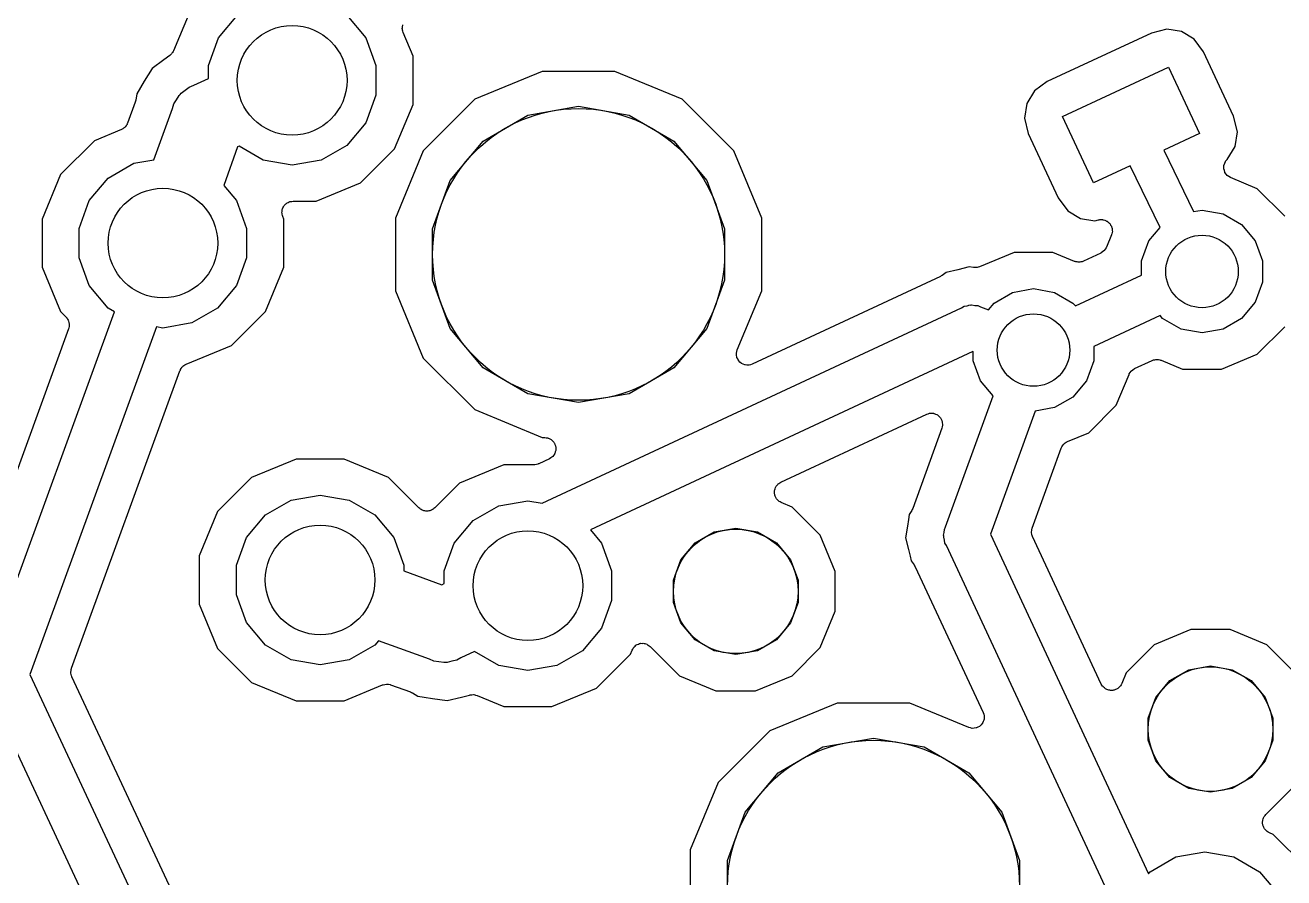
# Model space of a CAD drawing. Extents: x 24 to 196, y -189 to -31.
# Drawn here: x 73.74 to 90.94, y -161.58 to -149.93 of the extents above; entities that cross this region are included whole.
import ezdxf

# ---------------------------------------------------------------- set-up
doc = ezdxf.new("R2010")
doc.units = 0
doc.header["$MEASUREMENT"] = 0
doc.layers.add('BLACK', color=7, linetype='CONTINUOUS')

msp = doc.modelspace()

# ---------------------------------------------------------------- linework, layer by layer
at = {"layer": 'BLACK', "linetype": 'CONTINUOUS'}
for p, q in [((75.991, -149.751), (75.7715, -150.281)), ((76.3855, -150.106), (76.6446, -149.797)), ((78.1367, -149.797), (78.3958, -150.106)), ((78.895, -149.979), (78.8972, -149.963)), ((78.8972, -149.989), (78.895, -149.979)), ((78.8972, -149.946), (78.9006, -149.937)), ((78.8972, -149.963), (78.8972, -149.946)), ((78.8972, -149.999), (78.8972, -149.989)), ((78.9029, -150.015), (78.8972, -149.999)), ((78.9006, -149.937), (78.9019, -149.927)), ((78.9064, -150.031), (78.9029, -150.015)), ((79.0417, -150.357), (78.9064, -150.031)), ((89.1281, -150.039), (87.7052, -150.702)), ((89.3393, -149.987), (89.1281, -150.039)), ((89.539, -150.018), (89.3393, -149.987)), ((89.7118, -150.123), (89.539, -150.018)), ((76.2477, -150.484), (76.3855, -150.106)), ((78.3958, -150.106), (78.5337, -150.484)), ((89.8403, -150.298), (89.7118, -150.123)), ((75.6386, -150.406), (75.4764, -150.525)), ((75.6387, -150.406), (75.6386, -150.406)), ((75.721, -150.345), (75.6387, -150.406)), ((75.6387, -150.406), (75.6387, -150.406)), ((75.7313, -150.334), (75.721, -150.345)), ((75.7431, -150.325), (75.7313, -150.334)), ((75.7494, -150.315), (75.7431, -150.325)), ((75.7575, -150.307), (75.7494, -150.315)), ((75.7635, -150.293), (75.7575, -150.307)), ((75.7715, -150.281), (75.7635, -150.293)), ((79.0417, -151.014), (79.0417, -150.357)), ((90.2503, -151.177), (89.8403, -150.298)), ((75.4764, -150.525), (75.371, -150.699)), ((76.2477, -150.66), (76.2477, -150.484)), ((78.5337, -150.484), (78.5337, -150.887)), ((80.8052, -150.564), (79.8856, -150.944)), ((81.8005, -150.564), (80.8052, -150.564)), ((82.7201, -150.944), (81.8005, -150.564)), ((87.9118, -151.181), (89.3619, -150.504)), ((89.3619, -150.504), (89.7845, -151.411)), ((75.371, -150.699), (75.267, -150.87)), ((75.371, -150.699), (75.371, -150.699)), ((75.371, -150.699), (75.371, -150.699)), ((75.9308, -150.821), (75.9823, -150.777)), ((75.9823, -150.777), (76.0457, -150.754)), ((76.0457, -150.754), (76.2477, -150.66)), ((87.7052, -150.702), (87.5299, -150.831)), ((75.267, -150.87), (75.2538, -150.956)), ((75.8116, -150.951), (75.8452, -150.893)), ((75.8452, -150.893), (75.8626, -150.878)), ((75.8626, -150.878), (75.8757, -150.859)), ((75.8757, -150.859), (75.9308, -150.821)), ((78.5337, -150.887), (78.3958, -151.266)), ((79.8856, -150.944), (79.1819, -151.648)), ((83.4239, -151.648), (82.7201, -150.944)), ((87.5299, -150.831), (87.4251, -151.003)), ((75.2464, -150.985), (75.1433, -151.269)), ((75.249, -150.971), (75.2464, -150.985)), ((75.2538, -150.956), (75.249, -150.971)), ((75.5015, -151.772), (75.7556, -151.071)), ((75.7556, -151.071), (75.773, -151.006)), ((75.773, -151.006), (75.8116, -150.951)), ((78.7903, -151.621), (79.0417, -151.014)), ((80.6104, -151.163), (81.3029, -151.041)), ((81.3029, -151.041), (81.9953, -151.163)), ((87.4251, -151.003), (87.3943, -151.203)), ((75.1352, -151.288), (75.1252, -151.301)), ((75.1383, -151.278), (75.1352, -151.288)), ((75.1433, -151.269), (75.1383, -151.278)), ((78.3958, -151.266), (78.1367, -151.575)), ((80.0014, -151.515), (80.6104, -151.163)), ((81.9953, -151.163), (82.6043, -151.515)), ((87.3943, -151.203), (87.446, -151.414)), ((88.3344, -152.087), (87.9118, -151.181)), ((90.3019, -151.388), (90.2503, -151.177)), ((75.0584, -151.358), (74.6902, -151.511)), ((75.0669, -151.353), (75.0584, -151.358)), ((75.0764, -151.349), (75.0669, -151.353)), ((75.0891, -151.339), (75.0764, -151.349)), ((75.103, -151.33), (75.0891, -151.339)), ((75.1092, -151.322), (75.103, -151.33)), ((75.1169, -151.315), (75.1092, -151.322)), ((75.1252, -151.301), (75.1169, -151.315)), ((87.446, -151.414), (87.8559, -152.293)), ((89.7845, -151.411), (89.2965, -151.638)), ((90.2712, -151.588), (90.3019, -151.388)), ((74.6902, -151.511), (74.2257, -151.975)), ((76.6463, -151.595), (76.4554, -152.121)), ((76.6647, -151.587), (76.6463, -151.595)), ((76.9937, -151.777), (76.6647, -151.587)), ((78.1367, -151.575), (77.7876, -151.777)), ((78.3259, -152.086), (78.7903, -151.621)), ((79.5495, -152.053), (80.0014, -151.515)), ((82.6043, -151.515), (83.0563, -152.053)), ((90.161, -151.77), (90.2712, -151.588)), ((75.2284, -151.82), (75.5015, -151.772)), ((77.3907, -151.847), (76.9937, -151.777)), ((77.7876, -151.777), (77.3907, -151.847)), ((79.1819, -151.648), (78.801, -152.568)), ((83.8048, -152.568), (83.4239, -151.648)), ((89.2965, -151.638), (89.7047, -152.48)), ((90.1294, -151.817), (90.1389, -151.794)), ((90.1389, -151.794), (90.14, -151.792)), ((90.14, -151.792), (90.1407, -151.791)), ((90.1407, -151.791), (90.1579, -151.773)), ((90.1579, -151.773), (90.161, -151.77)), ((74.2257, -151.975), (73.9744, -152.582)), ((74.8793, -152.021), (75.2284, -151.82)), ((88.8361, -151.853), (88.3344, -152.087)), ((89.2455, -152.697), (88.8361, -151.853)), ((90.1159, -151.892), (90.1175, -151.867)), ((90.1164, -151.894), (90.1159, -151.892)), ((90.1163, -151.895), (90.1164, -151.894)), ((90.1238, -151.919), (90.1163, -151.895)), ((90.1175, -151.867), (90.1186, -151.843)), ((90.1186, -151.843), (90.1193, -151.841)), ((90.1193, -151.841), (90.1194, -151.839)), ((90.1194, -151.839), (90.1294, -151.817)), ((90.1307, -151.943), (90.1238, -151.919)), ((90.1317, -151.944), (90.1307, -151.943)), ((90.1322, -151.946), (90.1317, -151.944)), ((90.1473, -151.966), (90.1322, -151.946)), ((90.162, -151.986), (90.1473, -151.966)), ((74.6202, -152.33), (74.8793, -152.021)), ((76.4554, -152.121), (76.6305, -152.33)), ((77.7191, -152.337), (78.3259, -152.086)), ((79.309, -152.714), (79.5495, -152.053)), ((83.0563, -152.053), (83.2968, -152.714)), ((90.1634, -151.987), (90.162, -151.986)), ((90.1644, -151.988), (90.1634, -151.987)), ((90.1854, -152.001), (90.1644, -151.988)), ((90.206, -152.015), (90.1854, -152.001)), ((90.2077, -152.015), (90.206, -152.015)), ((90.2091, -152.016), (90.2077, -152.015)), ((90.5745, -152.168), (90.2091, -152.016)), ((87.8559, -152.293), (87.9845, -152.469)), ((90.9496, -152.543), (90.5745, -152.168)), ((74.4824, -152.709), (74.6202, -152.33)), ((76.6305, -152.33), (76.7684, -152.709)), ((77.2507, -152.496), (77.2529, -152.479)), ((77.2529, -152.506), (77.2507, -152.496)), ((77.2529, -152.463), (77.2563, -152.453)), ((77.2529, -152.479), (77.2529, -152.463)), ((77.2563, -152.453), (77.2576, -152.443)), ((77.2576, -152.443), (77.2653, -152.429)), ((77.2653, -152.429), (77.271, -152.413)), ((77.271, -152.413), (77.2774, -152.405)), ((77.2774, -152.405), (77.282, -152.397)), ((77.282, -152.397), (77.2943, -152.385)), ((77.2943, -152.385), (77.305, -152.373)), ((77.305, -152.373), (77.3137, -152.368)), ((77.3137, -152.368), (77.3211, -152.361)), ((77.3211, -152.361), (77.3364, -152.354)), ((77.3364, -152.354), (77.3508, -152.346)), ((77.3508, -152.346), (77.3607, -152.344)), ((77.3607, -152.344), (77.37, -152.341)), ((77.37, -152.341), (77.3866, -152.34)), ((77.3866, -152.34), (77.4029, -152.337)), ((77.4029, -152.337), (77.7191, -152.337)), ((87.9845, -152.469), (88.1572, -152.574)), ((89.7047, -152.48), (89.8191, -152.46)), ((89.8191, -152.46), (90.1058, -152.51)), ((73.9744, -152.582), (73.9744, -153.239)), ((77.2529, -152.516), (77.2529, -152.506)), ((77.2585, -152.531), (77.2529, -152.516)), ((77.2621, -152.548), (77.2585, -152.531)), ((77.2764, -152.582), (77.2621, -152.548)), ((77.2764, -153.239), (77.2764, -152.582)), ((78.801, -152.568), (78.801, -153.563)), ((83.8048, -153.563), (83.8048, -152.568)), ((88.1572, -152.574), (88.357, -152.604)), ((88.357, -152.604), (88.4055, -152.592)), ((88.4055, -152.592), (88.4139, -152.592)), ((88.4139, -152.592), (88.4219, -152.589)), ((88.4219, -152.589), (88.4401, -152.59)), ((88.4401, -152.59), (88.4583, -152.589)), ((88.4583, -152.589), (88.4664, -152.591)), ((88.4664, -152.591), (88.4747, -152.592)), ((88.4747, -152.592), (88.4916, -152.599)), ((88.4916, -152.599), (88.5092, -152.604)), ((88.5092, -152.604), (88.5159, -152.609)), ((88.5159, -152.609), (88.5236, -152.612)), ((88.5236, -152.612), (88.5371, -152.624)), ((88.5371, -152.624), (88.5518, -152.635)), ((88.5518, -152.635), (88.5565, -152.642)), ((88.5565, -152.642), (88.5627, -152.648)), ((88.5627, -152.648), (88.5711, -152.664)), ((88.5711, -152.664), (88.5812, -152.679)), ((90.1058, -152.51), (90.3579, -152.656)), ((90.3579, -152.656), (90.545, -152.879)), ((74.4824, -153.112), (74.4824, -152.709)), ((76.7684, -152.709), (76.7684, -153.112)), ((79.309, -153.417), (79.309, -152.714)), ((83.2968, -152.714), (83.2968, -153.417)), ((88.5826, -152.799), (88.5126, -152.968)), ((88.5812, -152.679), (88.5832, -152.687)), ((88.5844, -152.791), (88.5826, -152.799)), ((88.5832, -152.687), (88.5871, -152.695)), ((88.5881, -152.783), (88.5844, -152.791)), ((88.5871, -152.695), (88.5895, -152.713)), ((88.5901, -152.765), (88.5881, -152.783)), ((88.5895, -152.713), (88.5938, -152.731)), ((88.594, -152.747), (88.5901, -152.765)), ((88.5938, -152.731), (88.5929, -152.739)), ((88.5929, -152.739), (88.594, -152.747)), ((89.0932, -152.879), (89.2455, -152.697)), ((88.4842, -153.012), (88.4815, -153.014)), ((88.4966, -152.993), (88.4842, -153.012)), ((88.5099, -152.974), (88.4966, -152.993)), ((88.5108, -152.971), (88.5099, -152.974)), ((88.5126, -152.968), (88.5108, -152.971)), ((88.9936, -153.153), (89.0932, -152.879)), ((90.545, -152.879), (90.6446, -153.153)), ((74.6202, -153.491), (74.4824, -153.112)), ((76.7684, -153.112), (76.6305, -153.491)), ((87.2518, -153.038), (86.7773, -153.235)), ((87.7823, -153.038), (87.2518, -153.038)), ((88.077, -153.16), (87.7823, -153.038)), ((88.0867, -153.162), (88.077, -153.16)), ((88.0958, -153.167), (88.0867, -153.162)), ((88.1124, -153.168), (88.0958, -153.167)), ((88.1287, -153.172), (88.1124, -153.168)), ((88.1386, -153.17), (88.1287, -153.172)), ((88.1485, -153.171), (88.1386, -153.17)), ((88.1646, -153.167), (88.1485, -153.171)), ((88.1812, -153.165), (88.1646, -153.167)), ((88.19, -153.16), (88.1812, -153.165)), ((88.1996, -153.158), (88.19, -153.16)), ((88.4361, -153.048), (88.1996, -153.158)), ((88.4389, -153.046), (88.4361, -153.048)), ((88.4422, -153.045), (88.4389, -153.046)), ((88.4606, -153.03), (88.4422, -153.045)), ((88.4795, -153.017), (88.4606, -153.03)), ((88.4815, -153.014), (88.4795, -153.017)), ((88.9936, -153.348), (88.9936, -153.153)), ((90.6446, -153.153), (90.6446, -153.444)), ((73.9744, -153.239), (74.2257, -153.846)), ((77.025, -153.846), (77.2764, -153.239)), ((86.2711, -153.352), (86.2577, -153.359)), ((86.325, -153.312), (86.2711, -153.352)), ((86.4813, -153.274), (86.325, -153.312)), ((86.4814, -153.274), (86.4813, -153.274)), ((86.4813, -153.274), (86.4813, -153.274)), ((86.6389, -153.236), (86.4814, -153.274)), ((86.6957, -153.244), (86.6389, -153.236)), ((86.7107, -153.244), (86.6957, -153.244)), ((86.7256, -153.246), (86.7107, -153.244)), ((86.737, -153.244), (86.7256, -153.246)), ((86.7487, -153.243), (86.737, -153.244)), ((86.7626, -153.238), (86.7487, -153.243)), ((86.7773, -153.235), (86.7626, -153.238)), ((88.0892, -153.769), (88.9936, -153.348)), ((74.8793, -153.799), (74.6202, -153.491)), ((76.6305, -153.491), (76.3714, -153.799)), ((79.5495, -154.078), (79.309, -153.417)), ((83.2968, -153.417), (83.0563, -154.078)), ((86.2455, -153.367), (83.6761, -154.566)), ((86.2577, -153.359), (86.2455, -153.367)), ((90.6446, -153.444), (90.545, -153.717)), ((78.801, -153.563), (79.1819, -154.483)), ((83.4709, -154.369), (83.8048, -153.563)), ((86.9783, -153.729), (87.2304, -153.584)), ((87.2304, -153.584), (87.5171, -153.533)), ((87.5171, -153.533), (87.8038, -153.584)), ((87.8038, -153.584), (88.0559, -153.729)), ((73.1953, -158.702), (74.9629, -153.848)), ((74.2257, -153.846), (74.3017, -153.922)), ((74.9629, -153.848), (74.8793, -153.799)), ((76.3714, -153.799), (76.0223, -154.001)), ((76.5606, -154.31), (77.025, -153.846)), ((80.8049, -156.466), (86.5341, -153.793)), ((86.5341, -153.793), (86.5692, -153.773)), ((86.5692, -153.773), (86.609, -153.766)), ((86.609, -153.766), (86.6479, -153.755)), ((86.6479, -153.755), (86.6616, -153.757)), ((86.6616, -153.757), (86.6751, -153.754)), ((86.6751, -153.754), (86.7148, -153.761)), ((86.7148, -153.761), (86.755, -153.765)), ((86.755, -153.765), (86.7918, -153.782)), ((86.7918, -153.782), (86.9009, -153.822)), ((86.9009, -153.822), (86.9783, -153.729)), ((88.0559, -153.729), (88.0892, -153.769)), ((90.545, -153.717), (90.3579, -153.94)), ((74.3017, -153.922), (74.3055, -153.927)), ((74.3055, -153.927), (74.3107, -153.931)), ((74.3107, -153.931), (74.3206, -153.949)), ((74.3206, -153.949), (74.332, -153.965)), ((74.332, -153.965), (74.3338, -153.971)), ((74.3338, -153.971), (74.3371, -153.977)), ((74.3371, -153.977), (74.3406, -153.997)), ((74.3406, -153.997), (74.3457, -154.016)), ((74.3463, -154.029), (74.3428, -154.049)), ((74.3457, -154.016), (74.3451, -154.023)), ((74.3451, -154.023), (74.3463, -154.029)), ((76.0223, -154.001), (75.6254, -154.071)), ((89.2484, -153.902), (88.3426, -154.324)), ((89.2803, -153.94), (89.2484, -153.902)), ((89.5324, -154.086), (89.2803, -153.94)), ((90.3579, -153.94), (90.1058, -154.086)), ((74.3371, -154.081), (72.8154, -158.26)), ((75.536, -154.055), (73.8067, -158.804)), ((74.3383, -154.075), (74.3371, -154.081)), ((74.3411, -154.069), (74.3383, -154.075)), ((74.3428, -154.049), (74.3411, -154.069)), ((75.6254, -154.071), (75.536, -154.055)), ((80.0014, -154.616), (79.5495, -154.078)), ((83.0563, -154.078), (82.6043, -154.616)), ((89.8191, -154.136), (89.5324, -154.086)), ((90.1058, -154.086), (89.8191, -154.136)), ((90.5745, -154.429), (90.9496, -154.054)), ((75.9434, -154.566), (76.5606, -154.31)), ((83.4658, -154.392), (83.4709, -154.369)), ((88.3426, -154.324), (88.3426, -154.517)), ((79.1819, -154.483), (79.8856, -155.186)), ((86.6893, -154.393), (81.4643, -156.831)), ((83.4594, -154.421), (83.4601, -154.418)), ((83.4624, -154.444), (83.4594, -154.421)), ((83.4598, -154.414), (83.4658, -154.392)), ((83.4601, -154.418), (83.4598, -154.414)), ((83.4645, -154.467), (83.4624, -154.444)), ((83.4659, -154.47), (83.4645, -154.467)), ((83.4663, -154.473), (83.4659, -154.47)), ((83.477, -154.494), (83.4663, -154.473)), ((83.4868, -154.515), (83.477, -154.494)), ((83.4892, -154.517), (83.4868, -154.515)), ((83.4908, -154.52), (83.4892, -154.517)), ((83.5079, -154.536), (83.4908, -154.52)), ((83.5243, -154.552), (83.5079, -154.536)), ((83.5273, -154.554), (83.5243, -154.552)), ((83.5298, -154.556), (83.5273, -154.554)), ((83.5512, -154.565), (83.5298, -154.556)), ((86.6916, -154.394), (86.6893, -154.393)), ((86.6916, -154.517), (86.6916, -154.394)), ((86.7911, -154.791), (86.6916, -154.517)), ((88.3426, -154.517), (88.243, -154.791)), ((88.8989, -154.625), (89.1392, -154.513)), ((89.1392, -154.513), (89.1488, -154.511)), ((89.1488, -154.511), (89.1577, -154.506)), ((89.1577, -154.506), (89.1742, -154.504)), ((89.1742, -154.504), (89.1903, -154.5)), ((89.1903, -154.5), (89.2003, -154.501)), ((89.2003, -154.501), (89.2101, -154.499)), ((89.2101, -154.499), (89.2264, -154.503)), ((89.2264, -154.503), (89.2431, -154.504)), ((89.2431, -154.504), (89.2521, -154.509)), ((89.2521, -154.509), (89.2618, -154.511)), ((89.2618, -154.511), (89.5539, -154.632)), ((90.0844, -154.632), (90.5745, -154.429)), ((74.3777, -158.721), (75.8585, -154.654)), ((75.8585, -154.654), (75.8635, -154.646)), ((75.8635, -154.646), (75.8665, -154.636)), ((75.8665, -154.636), (75.8767, -154.623)), ((75.8767, -154.623), (75.885, -154.608)), ((75.885, -154.608), (75.8927, -154.602)), ((75.8927, -154.602), (75.8988, -154.594)), ((75.8988, -154.594), (75.9128, -154.585)), ((75.9128, -154.585), (75.9256, -154.574)), ((75.9256, -154.574), (75.935, -154.571)), ((75.935, -154.571), (75.9434, -154.566)), ((80.6104, -154.968), (80.0014, -154.616)), ((82.6043, -154.616), (81.9953, -154.968)), ((83.5722, -154.575), (83.5512, -154.565)), ((83.5756, -154.575), (83.5722, -154.575)), ((83.5787, -154.576), (83.5756, -154.575)), ((83.6019, -154.577), (83.5787, -154.576)), ((83.625, -154.579), (83.6019, -154.577)), ((83.6282, -154.579), (83.625, -154.579)), ((83.6316, -154.579), (83.6282, -154.579)), ((83.6537, -154.572), (83.6316, -154.579)), ((83.6761, -154.566), (83.6537, -154.572)), ((88.6476, -155.127), (88.8224, -154.705)), ((88.8224, -154.705), (88.8242, -154.702)), ((88.8242, -154.702), (88.8251, -154.699)), ((88.8251, -154.699), (88.8384, -154.68)), ((88.8384, -154.68), (88.8508, -154.66)), ((88.8508, -154.66), (88.8535, -154.658)), ((88.8535, -154.658), (88.8555, -154.655)), ((88.8555, -154.655), (88.8744, -154.642)), ((88.8744, -154.642), (88.8928, -154.628)), ((88.8928, -154.628), (88.8961, -154.627)), ((88.8961, -154.627), (88.8989, -154.625)), ((89.5539, -154.632), (90.0844, -154.632)), ((86.9659, -154.999), (86.7911, -154.791)), ((88.243, -154.791), (88.0559, -155.014)), ((81.3029, -155.09), (80.6104, -154.968)), ((81.9953, -154.968), (81.3029, -155.09)), ((86.3169, -156.787), (86.9659, -154.999)), ((88.0559, -155.014), (87.8038, -155.159)), ((79.8856, -155.186), (80.8052, -155.567)), ((84.066, -156.178), (86.0583, -155.248)), ((86.0583, -155.248), (86.0775, -155.243)), ((86.0775, -155.243), (86.0962, -155.236)), ((86.0962, -155.236), (86.1029, -155.236)), ((86.1029, -155.236), (86.1094, -155.235)), ((86.1094, -155.235), (86.1292, -155.236)), ((86.1292, -155.236), (86.1491, -155.236)), ((86.1491, -155.236), (86.1554, -155.239)), ((86.1554, -155.239), (86.1622, -155.239)), ((86.1622, -155.239), (86.1802, -155.248)), ((86.1802, -155.248), (86.1988, -155.254)), ((87.5394, -155.206), (86.9283, -156.889)), ((87.8038, -155.159), (87.5394, -155.206)), ((88.2724, -155.502), (88.6476, -155.127)), ((86.1988, -155.254), (86.204, -155.259)), ((86.204, -155.259), (86.2101, -155.261)), ((86.2101, -155.261), (86.2242, -155.276)), ((86.2242, -155.276), (86.2394, -155.288)), ((86.2394, -155.288), (86.2428, -155.294)), ((86.2428, -155.294), (86.2476, -155.299)), ((86.2476, -155.299), (86.256, -155.317)), ((86.256, -155.317), (86.2659, -155.334)), ((86.2659, -155.334), (86.2671, -155.341)), ((86.2694, -155.419), (86.266, -155.438)), ((86.2671, -155.341), (86.2699, -155.347)), ((86.2746, -155.4), (86.2694, -155.419)), ((86.2699, -155.347), (86.2717, -155.367)), ((86.2717, -155.367), (86.2751, -155.386)), ((86.2751, -155.386), (86.274, -155.393)), ((86.274, -155.393), (86.2746, -155.4)), ((80.8052, -155.567), (80.8414, -155.567)), ((80.8414, -155.567), (80.861, -155.571)), ((80.861, -155.571), (80.8808, -155.573)), ((80.8808, -155.573), (80.8869, -155.575)), ((80.8869, -155.575), (80.8935, -155.577)), ((80.8935, -155.577), (80.9108, -155.587)), ((80.9108, -155.587), (80.9288, -155.595)), ((86.266, -155.438), (85.8674, -156.536)), ((87.9812, -155.623), (88.2724, -155.502)), ((80.9288, -155.595), (80.9336, -155.6)), ((80.9336, -155.6), (80.9394, -155.603)), ((80.9394, -155.603), (80.9522, -155.618)), ((80.9522, -155.618), (80.9662, -155.632)), ((80.9662, -155.632), (80.9691, -155.638)), ((80.9691, -155.638), (80.9734, -155.644)), ((80.9734, -155.644), (80.9802, -155.662)), ((80.9802, -155.662), (80.9886, -155.68)), ((80.9915, -155.746), (80.9847, -155.765)), ((80.9886, -155.68), (80.9892, -155.687)), ((80.9892, -155.687), (80.9915, -155.693)), ((80.9915, -155.693), (80.9915, -155.713)), ((80.9915, -155.713), (80.9932, -155.733)), ((80.9932, -155.733), (80.9915, -155.74)), ((80.9915, -155.74), (80.9915, -155.746)), ((87.499, -156.806), (87.8962, -155.712)), ((87.8962, -155.712), (87.9013, -155.703)), ((87.9013, -155.703), (87.9043, -155.693)), ((87.9043, -155.693), (87.9144, -155.68)), ((87.9144, -155.68), (87.9227, -155.666)), ((87.9227, -155.666), (87.9304, -155.659)), ((87.9304, -155.659), (87.9365, -155.651)), ((87.9365, -155.651), (87.9505, -155.642)), ((87.9505, -155.642), (87.9632, -155.632)), ((87.9632, -155.632), (87.9727, -155.628)), ((87.9727, -155.628), (87.9812, -155.623)), ((77.4439, -155.863), (76.8371, -156.115)), ((78.1007, -155.863), (77.4439, -155.863)), ((78.7075, -156.115), (78.1007, -155.863)), ((80.7265, -155.935), (80.7073, -155.94)), ((80.7461, -155.932), (80.7265, -155.935)), ((80.7519, -155.928), (80.7461, -155.932)), ((80.7584, -155.927), (80.7519, -155.928)), ((80.9058, -155.858), (80.7584, -155.927)), ((80.9221, -155.846), (80.9058, -155.858)), ((80.9394, -155.837), (80.9221, -155.846)), ((80.9437, -155.831), (80.9394, -155.837)), ((80.9492, -155.828), (80.9437, -155.831)), ((80.9606, -155.811), (80.9492, -155.828)), ((80.9734, -155.796), (80.9606, -155.811)), ((80.9757, -155.79), (80.9734, -155.796)), ((80.9795, -155.784), (80.9757, -155.79)), ((80.9847, -155.765), (80.9795, -155.784)), ((80.2826, -155.941), (79.6758, -156.192)), ((80.694, -155.941), (80.2826, -155.941)), ((80.7006, -155.94), (80.694, -155.941)), ((80.7073, -155.94), (80.7006, -155.94)), ((76.8371, -156.115), (76.3726, -156.579)), ((79.1227, -156.53), (78.7075, -156.115)), ((79.6758, -156.192), (79.3382, -156.53)), ((83.9817, -156.283), (83.988, -156.267)), ((83.988, -156.267), (83.9923, -156.251)), ((83.9923, -156.251), (83.9981, -156.243)), ((83.9981, -156.243), (84.0019, -156.234)), ((84.0019, -156.234), (84.0131, -156.222)), ((84.0131, -156.222), (84.0227, -156.208)), ((84.0227, -156.208), (84.0309, -156.202)), ((84.0309, -156.202), (84.0377, -156.195)), ((84.0377, -156.195), (84.0524, -156.187)), ((84.0524, -156.187), (84.066, -156.178)), ((77.0262, -156.625), (77.3753, -156.424)), ((77.3753, -156.424), (77.7723, -156.354)), ((77.7723, -156.354), (78.1692, -156.424)), ((78.1692, -156.424), (78.5183, -156.625)), ((80.2141, -156.501), (80.611, -156.431)), ((80.611, -156.431), (80.8049, -156.466)), ((83.9786, -156.302), (83.9812, -156.293)), ((83.9801, -156.319), (83.9786, -156.302)), ((83.9794, -156.336), (83.9801, -156.319)), ((83.9824, -156.345), (83.9794, -156.336)), ((83.9812, -156.293), (83.9817, -156.283)), ((83.9832, -156.355), (83.9824, -156.345)), ((83.9903, -156.37), (83.9832, -156.355)), ((83.9953, -156.386), (83.9903, -156.37)), ((84.0014, -156.394), (83.9953, -156.386)), ((84.0056, -156.403), (84.0014, -156.394)), ((84.0174, -156.415), (84.0056, -156.403)), ((84.0275, -156.428), (84.0174, -156.415)), ((84.036, -156.433), (84.0275, -156.428)), ((84.0431, -156.441), (84.036, -156.433)), ((84.0581, -156.448), (84.0431, -156.441)), ((84.0721, -156.456), (84.0581, -156.448)), ((76.3726, -156.579), (76.1213, -157.186)), ((79.1336, -156.538), (79.1227, -156.53)), ((79.143, -156.547), (79.1336, -156.538)), ((79.1551, -156.553), (79.143, -156.547)), ((79.166, -156.56), (79.1551, -156.553)), ((79.1789, -156.564), (79.166, -156.56)), ((79.191, -156.569), (79.1789, -156.564)), ((79.2043, -156.571), (79.191, -156.569)), ((79.2171, -156.574), (79.2043, -156.571)), ((79.2304, -156.573), (79.2171, -156.574)), ((79.2437, -156.574), (79.2304, -156.573)), ((79.2566, -156.571), (79.2437, -156.574)), ((79.2699, -156.569), (79.2566, -156.571)), ((79.2819, -156.564), (79.2699, -156.569)), ((79.2948, -156.56), (79.2819, -156.564)), ((79.3057, -156.553), (79.2948, -156.56)), ((79.3178, -156.547), (79.3057, -156.553)), ((79.3273, -156.538), (79.3178, -156.547)), ((79.3382, -156.53), (79.3273, -156.538)), ((79.865, -156.703), (80.2141, -156.501)), ((84.2195, -156.518), (84.0721, -156.456)), ((84.6018, -156.9), (84.2195, -156.518)), ((85.8201, -156.62), (85.8099, -156.686)), ((85.8544, -156.563), (85.8201, -156.62)), ((85.8599, -156.549), (85.8544, -156.563)), ((85.8674, -156.536), (85.8599, -156.549)), ((76.7671, -156.934), (77.0262, -156.625)), ((78.5183, -156.625), (78.7774, -156.934)), ((79.6059, -157.012), (79.865, -156.703)), ((85.7954, -156.78), (85.7707, -156.94)), ((85.8097, -156.687), (85.7954, -156.78)), ((85.7954, -156.78), (85.7954, -156.78)), ((85.7954, -156.78), (85.7954, -156.78)), ((85.8099, -156.686), (85.8097, -156.687)), ((86.2998, -156.823), (86.3169, -156.787)), ((76.6293, -157.313), (76.7671, -156.934)), ((78.7774, -156.934), (78.9153, -157.313)), ((81.4643, -156.831), (81.6162, -157.012)), ((82.8944, -157.008), (83.1542, -156.858)), ((83.1542, -156.858), (83.4498, -156.805)), ((83.4498, -156.805), (83.7453, -156.858)), ((83.7453, -156.858), (84.0051, -157.008)), ((84.8087, -157.399), (84.6018, -156.9)), ((85.7707, -156.94), (85.8092, -157.096)), ((86.2893, -156.904), (86.2963, -156.864)), ((86.2916, -156.917), (86.2893, -156.904)), ((86.2904, -156.93), (86.2916, -156.917)), ((86.3009, -156.97), (86.2904, -156.93)), ((86.2963, -156.864), (86.2998, -156.823)), ((86.9283, -156.889), (89.0897, -161.528)), ((87.4898, -156.858), (87.4933, -156.838)), ((87.491, -156.864), (87.4898, -156.858)), ((87.4904, -156.871), (87.491, -156.864)), ((87.4956, -156.89), (87.4904, -156.871)), ((87.4933, -156.838), (87.495, -156.818)), ((87.495, -156.818), (87.4978, -156.812)), ((87.4991, -156.91), (87.4956, -156.89)), ((87.4978, -156.812), (87.499, -156.806)), ((87.5024, -156.916), (87.4991, -156.91)), ((87.5041, -156.922), (87.5024, -156.916)), ((88.4429, -158.937), (87.5041, -156.922)), ((79.468, -157.39), (79.6059, -157.012)), ((81.6162, -157.012), (81.754, -157.39)), ((82.7015, -157.238), (82.8944, -157.008)), ((84.0051, -157.008), (84.198, -157.238)), ((85.8092, -157.096), (85.8092, -157.097)), ((85.8092, -157.097), (85.8093, -157.097)), ((85.8093, -157.097), (85.8317, -157.188)), ((86.308, -157.01), (86.3009, -156.97)), ((86.3282, -157.044), (86.308, -157.01)), ((88.7194, -162.177), (86.3282, -157.044)), ((76.1213, -157.186), (76.1213, -157.843)), ((82.5989, -157.519), (82.7015, -157.238)), ((84.198, -157.238), (84.3007, -157.519)), ((85.8317, -157.188), (85.8319, -157.189)), ((85.8319, -157.189), (85.848, -157.254)), ((85.848, -157.254), (85.8871, -157.307)), ((85.8871, -157.307), (85.8937, -157.321)), ((76.6293, -157.716), (76.6293, -157.313)), ((78.9153, -157.313), (78.9153, -157.389)), ((78.9153, -157.389), (79.4373, -157.579)), ((79.468, -157.564), (79.468, -157.39)), ((81.754, -157.39), (81.754, -157.794)), ((84.8087, -157.94), (84.8087, -157.399)), ((85.8937, -157.321), (85.9024, -157.333)), ((85.9024, -157.333), (86.8305, -159.325)), ((79.4373, -157.579), (79.468, -157.564)), ((82.5989, -157.82), (82.5989, -157.519)), ((84.3007, -157.519), (84.3007, -157.82)), ((76.7671, -158.095), (76.6293, -157.716)), ((81.754, -157.794), (81.6162, -158.172)), ((82.7015, -158.102), (82.5989, -157.82)), ((84.3007, -157.82), (84.198, -158.102)), ((76.1213, -157.843), (76.3726, -158.45)), ((84.6018, -158.439), (84.8087, -157.94)), ((77.0262, -158.403), (76.7671, -158.095)), ((82.8944, -158.331), (82.7015, -158.102)), ((84.198, -158.102), (84.0051, -158.331)), ((81.6162, -158.172), (81.3571, -158.481)), ((83.1542, -158.481), (82.8944, -158.331)), ((84.0051, -158.331), (83.7453, -158.481)), ((89.665, -158.193), (89.1656, -158.4)), ((90.2056, -158.193), (89.665, -158.193)), ((90.7051, -158.4), (90.2056, -158.193)), ((76.3726, -158.45), (76.8371, -158.914)), ((77.3753, -158.605), (77.0262, -158.403)), ((78.5183, -158.403), (78.1692, -158.605)), ((78.5683, -158.344), (78.5183, -158.403)), ((79.2669, -158.598), (78.5683, -158.344)), ((79.8832, -158.492), (79.6963, -158.579)), ((80.2141, -158.683), (79.8832, -158.492)), ((81.3571, -158.481), (81.008, -158.683)), ((82.0107, -158.527), (82.0332, -158.473)), ((82.0332, -158.473), (82.0421, -158.459)), ((82.0421, -158.459), (82.0492, -158.444)), ((82.0492, -158.444), (82.0563, -158.437)), ((82.0563, -158.437), (82.0616, -158.428)), ((82.0616, -158.428), (82.0748, -158.418)), ((82.0748, -158.418), (82.0866, -158.406)), ((82.0866, -158.406), (82.0957, -158.402)), ((82.0957, -158.402), (82.1036, -158.396)), ((82.1036, -158.396), (82.1195, -158.391)), ((82.1195, -158.391), (82.1346, -158.384)), ((82.1346, -158.384), (82.1446, -158.383)), ((82.1446, -158.383), (82.1541, -158.38)), ((82.1541, -158.38), (82.1707, -158.381)), ((82.1707, -158.381), (82.1873, -158.379)), ((82.1873, -158.379), (82.197, -158.382)), ((82.197, -158.382), (82.207, -158.382)), ((82.207, -158.382), (82.2224, -158.389)), ((82.2224, -158.389), (82.2384, -158.393)), ((82.2384, -158.393), (82.2466, -158.399)), ((82.2466, -158.399), (82.2559, -158.403)), ((82.2559, -158.403), (82.2682, -158.414)), ((82.2682, -158.414), (82.2818, -158.423)), ((82.2818, -158.423), (82.68, -158.822)), ((83.4498, -158.534), (83.1542, -158.481)), ((83.7453, -158.481), (83.4498, -158.534)), ((84.2195, -158.822), (84.6018, -158.439)), ((89.1656, -158.4), (88.7833, -158.782)), ((91.0874, -158.782), (90.7051, -158.4)), ((77.7723, -158.675), (77.3753, -158.605)), ((78.1692, -158.605), (77.7723, -158.675)), ((79.3276, -158.626), (79.2669, -158.598)), ((79.3951, -158.632), (79.3276, -158.626)), ((79.4618, -158.644), (79.3951, -158.632)), ((79.4838, -158.64), (79.4618, -158.644)), ((79.5061, -158.642), (79.4838, -158.64)), ((79.5715, -158.624), (79.5061, -158.642)), ((79.6382, -158.612), (79.5715, -158.624)), ((79.6963, -158.579), (79.6382, -158.612)), ((80.611, -158.753), (80.2141, -158.683)), ((81.008, -158.683), (80.611, -158.753)), ((81.5462, -158.992), (82.0107, -158.527)), ((73.8067, -158.804), (79.067, -170.084)), ((74.3685, -158.773), (74.3719, -158.753)), ((74.3697, -158.78), (74.3685, -158.773)), ((74.3691, -158.786), (74.3697, -158.78)), ((74.3742, -158.806), (74.3691, -158.786)), ((74.3719, -158.753), (74.3737, -158.734)), ((74.3737, -158.734), (74.3765, -158.728)), ((74.3777, -158.825), (74.3742, -158.806)), ((74.3765, -158.728), (74.3777, -158.721)), ((74.381, -158.831), (74.3777, -158.825)), ((74.3828, -158.837), (74.381, -158.831)), ((77.8106, -166.188), (74.3828, -158.837)), ((82.68, -158.822), (83.1795, -159.028)), ((83.7201, -159.028), (84.2195, -158.822)), ((88.7833, -158.782), (88.7218, -158.931)), ((89.38, -158.89), (89.6398, -158.74)), ((89.6398, -158.74), (89.9353, -158.688)), ((89.9353, -158.688), (90.2309, -158.74)), ((90.2309, -158.74), (90.4907, -158.89)), ((78.5623, -170.444), (73.2065, -158.959)), ((76.8371, -158.914), (77.4439, -159.165)), ((78.1007, -159.165), (78.6259, -158.948)), ((78.6259, -158.948), (78.6292, -158.947)), ((78.6292, -158.947), (78.632, -158.945)), ((78.632, -158.945), (78.6549, -158.941)), ((78.6549, -158.941), (78.6776, -158.936)), ((78.6776, -158.936), (78.6809, -158.937)), ((78.6809, -158.937), (78.6841, -158.936)), ((78.6841, -158.936), (78.707, -158.94)), ((78.707, -158.94), (78.7301, -158.943)), ((78.7301, -158.943), (78.733, -158.945)), ((78.733, -158.945), (78.7363, -158.945)), ((78.7363, -158.945), (79.0058, -159.043)), ((80.9394, -159.243), (81.5462, -158.992)), ((83.1795, -159.028), (83.7201, -159.028)), ((88.4524, -158.951), (88.4429, -158.937)), ((88.4601, -158.965), (88.4524, -158.951)), ((88.4675, -158.972), (88.4601, -158.965)), ((88.4732, -158.98), (88.4675, -158.972)), ((88.4868, -158.99), (88.4732, -158.98)), ((88.4991, -159.001), (88.4868, -158.99)), ((88.5084, -159.005), (88.4991, -159.001)), ((88.5165, -159.011), (88.5084, -159.005)), ((88.5326, -159.015), (88.5165, -159.011)), ((88.548, -159.021), (88.5326, -159.015)), ((88.558, -159.022), (88.548, -159.021)), ((88.5677, -159.024), (88.558, -159.022)), ((88.5843, -159.023), (88.5677, -159.024)), ((88.6009, -159.024), (88.5843, -159.023)), ((88.6104, -159.021), (88.6009, -159.024)), ((88.6204, -159.02), (88.6104, -159.021)), ((88.6355, -159.013), (88.6204, -159.02)), ((88.6514, -159.008), (88.6355, -159.013)), ((88.6593, -159.002), (88.6514, -159.008)), ((88.6684, -158.997), (88.6593, -159.002)), ((88.6802, -158.986), (88.6684, -158.997)), ((88.6934, -158.975), (88.6802, -158.986)), ((88.6987, -158.967), (88.6934, -158.975)), ((88.7058, -158.96), (88.6987, -158.967)), ((88.7129, -158.945), (88.7058, -158.96)), ((88.7218, -158.931), (88.7129, -158.945)), ((89.1871, -159.12), (89.38, -158.89)), ((90.4907, -158.89), (90.6836, -159.12)), ((77.4439, -159.165), (78.1007, -159.165)), ((79.0058, -159.043), (79.0189, -159.051)), ((79.0189, -159.051), (79.0329, -159.056)), ((79.0329, -159.056), (79.1066, -159.101)), ((79.1066, -159.101), (79.1934, -159.114)), ((79.1934, -159.114), (79.1942, -159.115)), ((79.1942, -159.115), (79.3068, -159.132)), ((79.3068, -159.132), (79.3069, -159.132)), ((79.3069, -159.132), (79.307, -159.132)), ((79.307, -159.132), (79.5068, -159.163)), ((79.5068, -159.163), (79.7027, -159.115)), ((79.7027, -159.115), (79.7028, -159.115)), ((79.7028, -159.115), (79.7029, -159.115)), ((79.7029, -159.115), (79.8139, -159.087)), ((79.8139, -159.087), (79.8147, -159.087)), ((79.8147, -159.087), (79.8237, -159.085)), ((79.8237, -159.085), (79.8345, -159.084)), ((79.8345, -159.084), (79.8379, -159.083)), ((79.8379, -159.083), (79.8423, -159.084)), ((79.8423, -159.084), (79.8453, -159.083)), ((79.8453, -159.083), (79.8667, -159.081)), ((79.8667, -159.081), (79.8716, -159.082)), ((79.8716, -159.082), (79.8765, -159.081)), ((79.8765, -159.081), (79.8973, -159.087)), ((79.8973, -159.087), (79.9184, -159.092)), ((79.9184, -159.092), (80.2826, -159.243)), ((84.8336, -159.197), (83.9141, -159.578)), ((85.829, -159.197), (84.8336, -159.197)), ((86.634, -159.531), (85.829, -159.197)), ((89.0844, -159.402), (89.1871, -159.12)), ((90.6836, -159.12), (90.7862, -159.402)), ((80.2826, -159.243), (80.9394, -159.243)), ((86.8305, -159.325), (86.8365, -159.348)), ((86.8365, -159.348), (86.8434, -159.37)), ((86.8434, -159.37), (86.8433, -159.373)), ((86.8433, -159.373), (86.8442, -159.376)), ((86.6566, -159.536), (86.634, -159.531)), ((86.679, -159.542), (86.6566, -159.536)), ((86.6824, -159.541), (86.679, -159.542)), ((86.6857, -159.542), (86.6824, -159.541)), ((86.7087, -159.539), (86.6857, -159.542)), ((86.7317, -159.537), (86.7087, -159.539)), ((86.7348, -159.535), (86.7317, -159.537)), ((86.7382, -159.535), (86.7348, -159.535)), ((86.7587, -159.524), (86.7382, -159.535)), ((86.7797, -159.515), (86.7587, -159.524)), ((86.7821, -159.512), (86.7797, -159.515)), ((86.7851, -159.511), (86.7821, -159.512)), ((86.8008, -159.494), (86.7851, -159.511)), ((86.8171, -159.477), (86.8008, -159.494)), ((86.8186, -159.474), (86.8171, -159.477)), ((86.8209, -159.472), (86.8186, -159.474)), ((86.8297, -159.45), (86.8209, -159.472)), ((86.8395, -159.429), (86.8297, -159.45)), ((86.8398, -159.426), (86.8395, -159.429)), ((86.8411, -159.423), (86.8398, -159.426)), ((86.8421, -159.4), (86.8411, -159.423)), ((86.8442, -159.376), (86.8421, -159.4)), ((89.0844, -159.702), (89.0844, -159.402)), ((90.7862, -159.402), (90.7862, -159.702)), ((83.9141, -159.578), (83.2103, -160.282)), ((84.6388, -159.796), (85.3313, -159.674)), ((85.3313, -159.674), (86.0238, -159.796)), ((89.1871, -159.984), (89.0844, -159.702)), ((90.7862, -159.702), (90.6836, -159.984)), ((84.0299, -160.148), (84.6388, -159.796)), ((86.0238, -159.796), (86.6327, -160.148)), ((89.38, -160.214), (89.1871, -159.984)), ((90.6836, -159.984), (90.4907, -160.214)), ((83.5779, -160.687), (84.0299, -160.148)), ((86.6327, -160.148), (87.0847, -160.687)), ((89.6398, -160.364), (89.38, -160.214)), ((90.4907, -160.214), (90.2309, -160.364)), ((83.2103, -160.282), (82.8294, -161.201)), ((89.9353, -160.416), (89.6398, -160.364)), ((90.2309, -160.364), (89.9353, -160.416)), ((90.6891, -160.72), (91.0676, -160.342)), ((83.3374, -161.347), (83.5779, -160.687)), ((87.0847, -160.687), (87.3252, -161.347)), ((90.6645, -160.755), (90.6684, -160.746)), ((90.6684, -160.746), (90.6796, -160.734)), ((90.6796, -160.734), (90.6891, -160.72)), ((90.6451, -160.815), (90.6477, -160.805)), ((90.6465, -160.831), (90.6451, -160.815)), ((90.6458, -160.848), (90.6465, -160.831)), ((90.6488, -160.857), (90.6458, -160.848)), ((90.6477, -160.805), (90.6481, -160.795)), ((90.6481, -160.795), (90.6545, -160.779)), ((90.6497, -160.867), (90.6488, -160.857)), ((90.6567, -160.882), (90.6497, -160.867)), ((90.6545, -160.779), (90.6588, -160.763)), ((90.6617, -160.898), (90.6567, -160.882)), ((90.6588, -160.763), (90.6645, -160.755)), ((90.6678, -160.906), (90.6617, -160.898)), ((90.6721, -160.915), (90.6678, -160.906)), ((90.6838, -160.927), (90.6721, -160.915)), ((90.6939, -160.94), (90.6838, -160.927)), ((90.7024, -160.946), (90.6939, -160.94)), ((90.7095, -160.953), (90.7024, -160.946)), ((90.7245, -160.96), (90.7095, -160.953)), ((90.7386, -160.969), (90.7245, -160.96)), ((90.793, -160.991), (90.7386, -160.969)), ((91.2328, -161.431), (90.793, -160.991)), ((82.8294, -161.201), (82.8294, -162.197)), ((89.4608, -161.3), (89.8578, -161.23)), ((89.8578, -161.23), (90.2547, -161.3)), ((83.3374, -162.051), (83.3374, -161.347)), ((87.3252, -161.347), (87.3252, -162.051)), ((89.1117, -161.502), (89.4608, -161.3)), ((90.2547, -161.3), (90.6038, -161.502)), ((89.0897, -161.528), (89.1117, -161.502)), ((90.6038, -161.502), (90.8629, -161.81))]:
    msp.add_line(p, q, dxfattribs=at)
at = {"layer": 'BLACK'}
for centre, radius in [((77.3907, -150.686), 0.7493), ((81.3029, -153.065), 1.9939), ((75.6254, -152.91), 0.7493), ((89.8191, -153.298), 0.4953), ((87.5171, -154.372), 0.4953), ((77.7723, -157.514), 0.7493), ((80.611, -157.592), 0.7493), ((83.4498, -157.67), 0.8509), ((89.9353, -159.552), 0.8509), ((85.3313, -161.699), 1.9939)]:
    msp.add_circle(centre, radius, dxfattribs=at)

doc.saveas('drawing.dxf')
